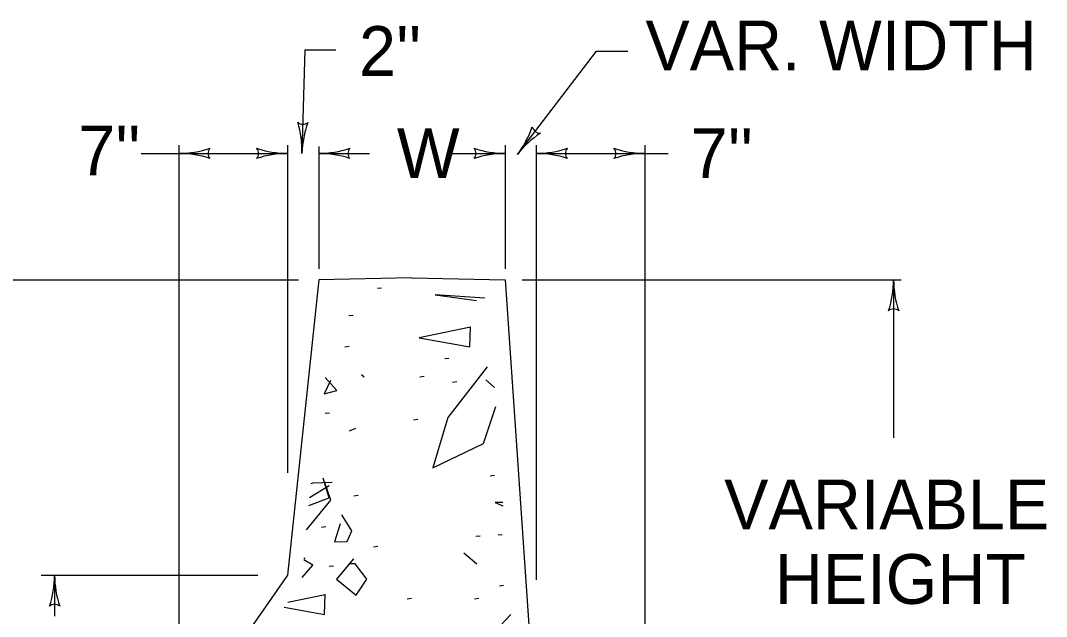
# Model space of a CAD drawing. Extents: x 998.4 to 1037, y 999 to 1022.8.
# Drawn here: x 1026.252 to 1030.379, y 1008.231 to 1010.626 of the extents above; entities that cross this region are included whole.
import ezdxf

# ---------------------------------------------------------------- set-up
doc = ezdxf.new("R2010")
doc.units = 0
doc.layers.add('Level 1', color=7, linetype='Continuous')

msp = doc.modelspace()

# ---------------------------------------------------------------- linework, layer by layer
at = {"layer": 'Level 1'}
for p, q in [((1027.396, 1010.509), (1027.3844, 1010.092)), ((1027.396, 1010.509), (1027.3844, 1010.092)), ((1027.396, 1010.509), (1027.521, 1010.509)), ((1027.396, 1010.509), (1027.521, 1010.509)), ((1028.2513, 1010.0873), (1028.5699, 1010.503)), ((1028.5699, 1010.503), (1028.6949, 1010.503)), ((1028.5699, 1010.503), (1028.6949, 1010.503)), ((1026.8894, 1010.1249), (1026.8894, 1007.8694)), ((1026.8894, 1010.1249), (1026.8894, 1007.8694)), ((1027.3269, 1010.1249), (1027.3269, 1008.8083)), ((1027.3269, 1010.1249), (1027.3269, 1008.8083)), ((1027.4519, 1010.1202), (1027.4519, 1009.6283)), ((1027.4519, 1010.1202), (1027.4519, 1009.6283)), ((1028.2019, 1010.1249), (1028.2019, 1009.6283)), ((1028.2019, 1010.1249), (1028.2019, 1009.6283)), ((1028.3269, 1010.1249), (1028.3269, 1008.3773)), ((1028.3269, 1010.1249), (1028.3269, 1008.3773)), ((1028.7644, 1010.1249), (1028.7644, 1007.2444)), ((1028.7644, 1010.1249), (1028.7644, 1007.2444)), ((1026.7378, 1010.0923), (1027.3269, 1010.0923)), ((1026.7378, 1010.0923), (1027.3269, 1010.0923)), ((1027.4519, 1010.0923), (1027.6562, 1010.0923)), ((1027.4519, 1010.0923), (1027.6562, 1010.0923)), ((1027.9888, 1010.0923), (1028.2019, 1010.0923)), ((1027.9888, 1010.0923), (1028.2019, 1010.0923)), ((1028.3269, 1010.0923), (1028.858, 1010.0923)), ((1028.3269, 1010.0923), (1028.858, 1010.0923)), ((1025.836, 1009.5844), (1027.3703, 1009.5844)), ((1025.836, 1009.5844), (1027.3703, 1009.5844)), ((1027.4519, 1009.5844), (1027.3269, 1008.3969)), ((1027.4519, 1009.5844), (1027.3269, 1008.3969)), ((1027.8269, 1009.5923), (1027.4519, 1009.5844)), ((1027.8269, 1009.5923), (1027.4519, 1009.5844)), ((1027.8269, 1009.5923), (1028.2019, 1009.5844)), ((1027.8269, 1009.5923), (1028.2019, 1009.5844)), ((1028.2019, 1009.5844), (1028.3269, 1007.7719)), ((1028.2019, 1009.5844), (1028.3269, 1007.7719)), ((1028.2699, 1009.5844), (1029.7949, 1009.5844)), ((1028.2699, 1009.5844), (1029.7949, 1009.5844)), ((1029.7644, 1009.5844), (1029.7644, 1008.9488)), ((1029.7644, 1009.5844), (1029.7644, 1008.9488)), ((1026.3349, 1008.3969), (1027.2064, 1008.3969)), ((1026.3349, 1008.3969), (1027.2064, 1008.3969)), ((1026.3894, 1008.3969), (1026.3894, 1008.2319)), ((1026.3894, 1008.3969), (1026.3894, 1008.2319)), ((1027.3269, 1008.3969), (1026.8894, 1007.7719)), ((1027.3269, 1008.3969), (1026.8894, 1007.7719))]:
    msp.add_line(p, q, dxfattribs=at)
for points in [[(1027.705, 1009.5509), (1027.6879, 1009.5488)], [(1028.1206, 1009.5109), (1027.92, 1009.5238), (1028.0864, 1009.5003)], [(1027.5898, 1009.4409), (1027.5728, 1009.4388)], [(1028.0624, 1009.3933), (1027.8554, 1009.3506), (1028.0603, 1009.3143), (1028.0624, 1009.3954)], [(1027.5741, 1009.3153), (1027.557, 1009.3132)], [(1027.9758, 1009.2682), (1027.9588, 1009.266)], [(1028.1291, 1009.2336), (1027.9712, 1009.0308)], [(1027.4995, 1009.179), (1027.4739, 1009.1257), (1027.5252, 1009.1384), (1027.4782, 1009.1918)], [(1027.6346, 1009.193), (1027.6239, 1009.2015)], [(1027.8764, 1009.1948), (1027.8593, 1009.1928)], [(1028.0073, 1009.1739), (1027.9902, 1009.1718)], [(1028.1588, 1009.1508), (1028.1248, 1009.1823)], [(1027.4956, 1009.0483), (1027.4785, 1009.0461)], [(1028.1142, 1008.9263), (1028.1643, 1009.0751)], [(1027.8502, 1009.0221), (1027.8331, 1009.0199)], [(1027.9712, 1009.0308), (1027.9114, 1008.8282)], [(1027.6005, 1008.986), (1027.5748, 1008.9753)], [(1027.9114, 1008.8282), (1028.1142, 1008.9263)], [(1028.1591, 1008.7969), (1028.142, 1008.7948)], [(1027.4938, 1008.7564), (1027.4154, 1008.708)], [(1027.4277, 1008.7671), (1027.4208, 1008.7644)], [(1027.5066, 1008.7693), (1027.4277, 1008.7671)], [(1027.4938, 1008.7073), (1027.4703, 1008.7863)], [(1027.5002, 1008.6988), (1027.4746, 1008.7714)], [(1027.6108, 1008.7163), (1027.5937, 1008.7142)], [(1027.4031, 1008.5788), (1027.5002, 1008.6988)], [(1027.4124, 1008.677), (1027.4938, 1008.7073)], [(1028.192, 1008.6894), (1028.1611, 1008.6882)], [(1028.1611, 1008.6882), (1028.193, 1008.676)], [(1027.5386, 1008.6028), (1027.5151, 1008.5303), (1027.5663, 1008.5324), (1027.5855, 1008.5751), (1027.545, 1008.6391)], [(1027.4799, 1008.5906), (1027.4628, 1008.5885)], [(1028.1015, 1008.554), (1028.0844, 1008.5518)], [(1028.1905, 1008.5592), (1028.1734, 1008.5571)], [(1027.6893, 1008.5121), (1027.6723, 1008.5099)], [(1027.3978, 1008.4641), (1027.3921, 1008.4643)], [(1027.5919, 1008.462), (1027.5237, 1008.3809), (1027.6026, 1008.3169), (1027.6453, 1008.3809), (1027.5983, 1008.4428), (1027.5748, 1008.4428)], [(1028.0886, 1008.4407), (1028.0353, 1008.4854)], [(1027.3847, 1008.3872), (1027.4277, 1008.4364)], [(1027.4277, 1008.4364), (1027.3915, 1008.4581)], [(1027.5113, 1008.4335), (1027.4943, 1008.4314)], [(1028.1958, 1008.355), (1028.1787, 1008.3528)], [(1027.4774, 1008.3178), (1027.3276, 1008.2868)], [(1027.4753, 1008.2388), (1027.4774, 1008.3199)], [(1027.8254, 1008.3027), (1027.8083, 1008.3005)], [(1028.0963, 1008.3027), (1028.0792, 1008.3005)], [(1027.3135, 1008.2675), (1027.4753, 1008.2388)], [(1028.2244, 1008.2388), (1028.1611, 1008.1718)]]:
    msp.add_lwpolyline(points, dxfattribs=at)
for centre, radius, start, end in [((1027.3886, 1010.2405), 0.0312, 227.1835, 309.3002), ((1026.994, 1010.1029), 0.3906, 358.4089, 17.0776), ((1027.3886, 1010.2405), 0.0312, 227.1835, 309.3002), ((1026.994, 1010.1029), 0.3906, 358.4089, 17.0776), ((1027.7749, 1010.0812), 0.3906, 159.756, 178.4027), ((1027.7749, 1010.0812), 0.3906, 159.756, 178.4027), ((1027.941, 1010.3252), 0.3909, 322.5248, 341.1936), ((1028.3418, 1010.2053), 0.0313, 191.2994, 273.4161), ((1028.5615, 1009.8495), 0.3909, 123.8719, 142.5187), ((1026.8895, 1010.4829), 0.3906, 270, 288.6688), ((1026.8895, 1010.4829), 0.3906, 270, 288.6688), ((1027.038, 1010.0922), 0.0312, 138.7746, 220.8913), ((1027.038, 1010.0922), 0.0312, 138.7746, 220.8913), ((1027.1784, 1010.0923), 0.0312, 318.7746, 40.8913), ((1027.1784, 1010.0923), 0.0312, 318.7746, 40.8913), ((1027.327, 1010.4829), 0.3906, 251.3472, 269.9939), ((1027.327, 1010.4829), 0.3906, 251.3472, 269.9939), ((1027.452, 1010.4829), 0.3906, 270, 288.6688), ((1027.452, 1010.4829), 0.3906, 270, 288.6688), ((1027.6005, 1010.0922), 0.0312, 138.7746, 220.8913), ((1027.6005, 1010.0922), 0.0312, 138.7746, 220.8913), ((1028.0534, 1010.0923), 0.0312, 318.7746, 40.8913), ((1028.0534, 1010.0923), 0.0312, 318.7746, 40.8913), ((1028.202, 1010.4829), 0.3906, 251.3472, 269.9939), ((1028.202, 1010.4829), 0.3906, 251.3472, 269.9939), ((1028.327, 1010.4829), 0.3906, 270, 288.6688), ((1028.327, 1010.4829), 0.3906, 270, 288.6688), ((1028.4755, 1010.0922), 0.0312, 138.7746, 220.8913), ((1028.4755, 1010.0922), 0.0312, 138.7746, 220.8913), ((1028.6159, 1010.0923), 0.0312, 318.7746, 40.8913), ((1028.6159, 1010.0923), 0.0312, 318.7746, 40.8913), ((1028.7645, 1010.4829), 0.3906, 251.3472, 269.9939), ((1028.7645, 1010.4829), 0.3906, 251.3472, 269.9939), ((1026.8895, 1010.4829), 0.3906, 269.9878, 270), ((1026.8895, 1010.4829), 0.3906, 269.9878, 270), ((1026.8895, 1009.7016), 0.3906, 71.3472, 89.9939), ((1026.8895, 1009.7016), 0.3906, 71.3472, 89.9939), ((1027.327, 1009.7016), 0.3906, 90, 108.6688), ((1027.327, 1009.7016), 0.3906, 90, 108.6688), ((1027.327, 1009.7016), 0.3906, 89.9878, 90), ((1027.327, 1009.7016), 0.3906, 89.9878, 90), ((1026.994, 1010.1029), 0.3906, 358.3966, 358.4089), ((1026.994, 1010.1029), 0.3906, 358.3966, 358.4089), ((1027.452, 1010.4829), 0.3906, 269.9878, 270), ((1027.452, 1010.4829), 0.3906, 269.9878, 270), ((1027.452, 1009.7016), 0.3906, 71.3472, 89.9939), ((1027.452, 1009.7016), 0.3906, 71.3472, 89.9939), ((1028.202, 1009.7016), 0.3906, 90, 108.6688), ((1028.202, 1009.7016), 0.3906, 90, 108.6688), ((1028.202, 1009.7016), 0.3906, 89.9878, 90), ((1028.202, 1009.7016), 0.3906, 89.9878, 90), ((1027.941, 1010.3252), 0.3909, 322.5126, 322.5248), ((1028.327, 1010.4829), 0.3906, 269.9878, 270), ((1028.327, 1010.4829), 0.3906, 269.9878, 270), ((1028.327, 1009.7016), 0.3906, 71.3472, 89.9939), ((1028.327, 1009.7016), 0.3906, 71.3472, 89.9939), ((1028.7645, 1009.7016), 0.3906, 90, 108.6688), ((1028.7645, 1009.7016), 0.3906, 90, 108.6688), ((1028.7645, 1009.7016), 0.3906, 89.9878, 90), ((1028.7645, 1009.7016), 0.3906, 89.9878, 90), ((1029.3738, 1009.5844), 0.3906, 341.3472, 359.9939), ((1029.3738, 1009.5844), 0.3906, 341.3472, 359.9939), ((1030.1551, 1009.5844), 0.3906, 179.9878, 180), ((1030.1551, 1009.5844), 0.3906, 179.9878, 180), ((1030.1551, 1009.5844), 0.3906, 180, 198.6688), ((1030.1551, 1009.5844), 0.3906, 180, 198.6688), ((1029.7644, 1009.4359), 0.0312, 48.7746, 130.8913), ((1029.7644, 1009.4359), 0.0312, 48.7746, 130.8913), ((1025.9988, 1008.3969), 0.3906, 341.3472, 359.9939), ((1025.9988, 1008.3969), 0.3906, 341.3472, 359.9939), ((1026.7801, 1008.3969), 0.3906, 179.9878, 180), ((1026.7801, 1008.3969), 0.3906, 179.9878, 180), ((1026.7801, 1008.3969), 0.3906, 180, 198.6688), ((1026.7801, 1008.3969), 0.3906, 180, 198.6688), ((1026.3894, 1008.2484), 0.0312, 48.7746, 130.8913), ((1026.3894, 1008.2484), 0.0312, 48.7746, 130.8913)]:
    msp.add_arc(centre, radius, start, end, dxfattribs=at)

# ---------------------------------------------------------------- texts
for s, p in [('VAR. WIDTH', (1028.766, 1010.4264)), ("2''", (1027.614, 1010.404)), ("7''", (1026.4845, 1010.0039)), ('W', (1027.7663, 1009.9936)), ('W', (1027.7663, 1009.9936)), ("7''", (1028.9484, 1009.9937)), ('VARIABLE', (1029.0828, 1008.5812)), ('HEIGHT', (1029.2868, 1008.2812))]:
    msp.add_text(s, height=0.2, dxfattribs=at).set_placement(p)

doc.saveas('drawing.dxf')
